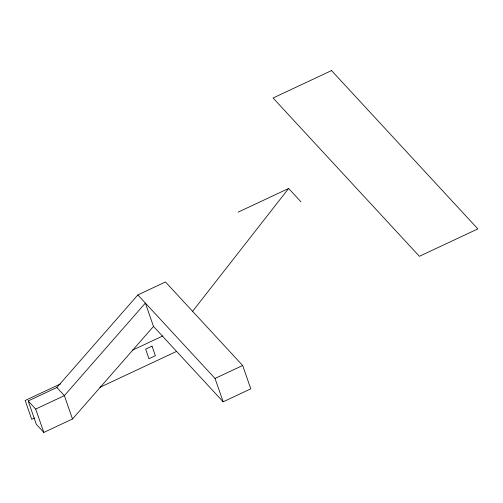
<?xml version="1.0" encoding="UTF-8"?>
<svg xmlns="http://www.w3.org/2000/svg" width="503" height="503" viewBox="0 0 503 503"><rect width="100%" height="100%" fill="white"/><g stroke="black" fill="none" stroke-linecap="round" stroke-linejoin="round"><path stroke-width="0.75" d="M192.511 311.426L288.628 188.48L300.989 201.854M56.858 387.505L137.847 294.934L165.481 281.976L242.66 365.492L250.796 388.844L223.162 401.796L153.49 326.409L145.361 303.058L64.371 395.628L35.694 409.077L28.181 400.948L56.858 387.505L64.371 395.628L72.501 418.98L43.824 432.423L36.31 424.299L28.181 400.948M72.501 418.98L153.49 326.409M238.196 212.121L288.628 188.48M60.649 383.846L25.15 400.489L31.702 419.307L34.544 417.98M132.358 350.226L162.884 335.91M99.877 387.348L176.553 351.396M137.847 294.934L215.032 378.451L242.66 365.492M215.032 378.451L223.162 401.796M35.694 409.077L43.824 432.423M331.534 70.577L273.072 97.991L419.383 256.31L477.85 228.896L331.534 70.577M152.038 346.139L145.637 349.145L148.976 358.733L155.383 355.734L152.038 346.139"/></g></svg>
